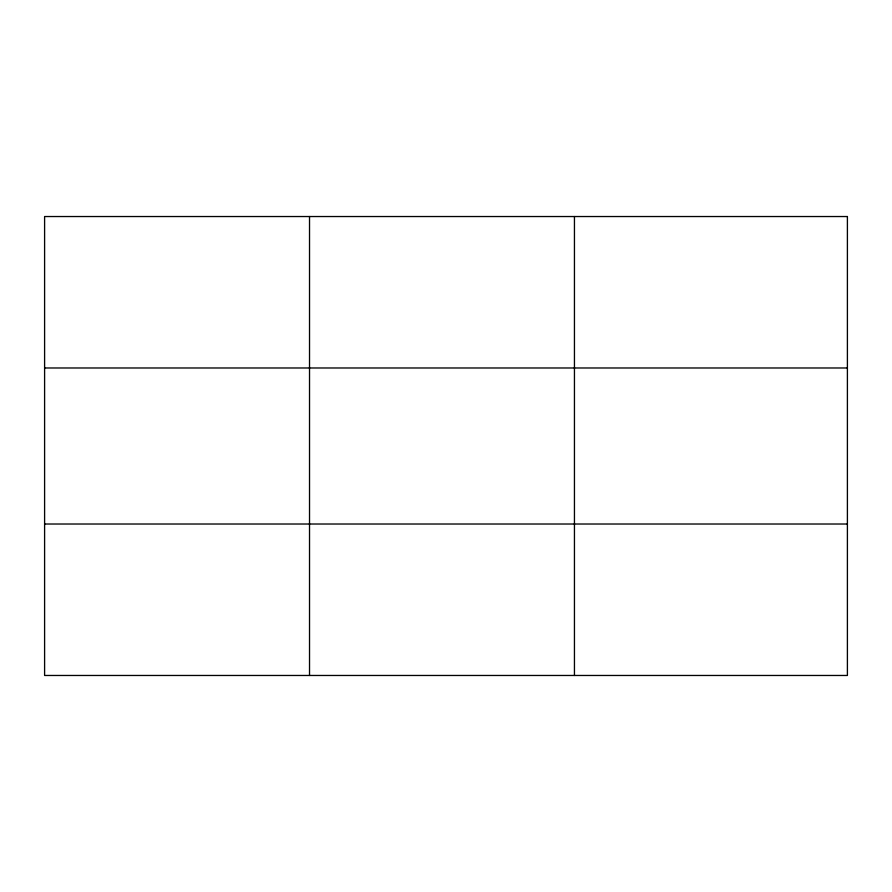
<?xml version="1.0" encoding="UTF-8"?>
<svg xmlns="http://www.w3.org/2000/svg" width="892" height="892" viewBox="0 0 892 892"><rect width="100%" height="100%" fill="white"/><g stroke="black" fill="none" stroke-linecap="round" stroke-linejoin="round"><path stroke-width="1.34" d="M309.524 675.467L309.524 216.533M574.448 675.467L574.448 216.533M44.6 367.983L847.4 367.983M44.6 524.017L847.4 524.017M847.4 216.533L847.4 675.467L44.6 675.467L44.6 216.533L847.4 216.533"/></g></svg>
